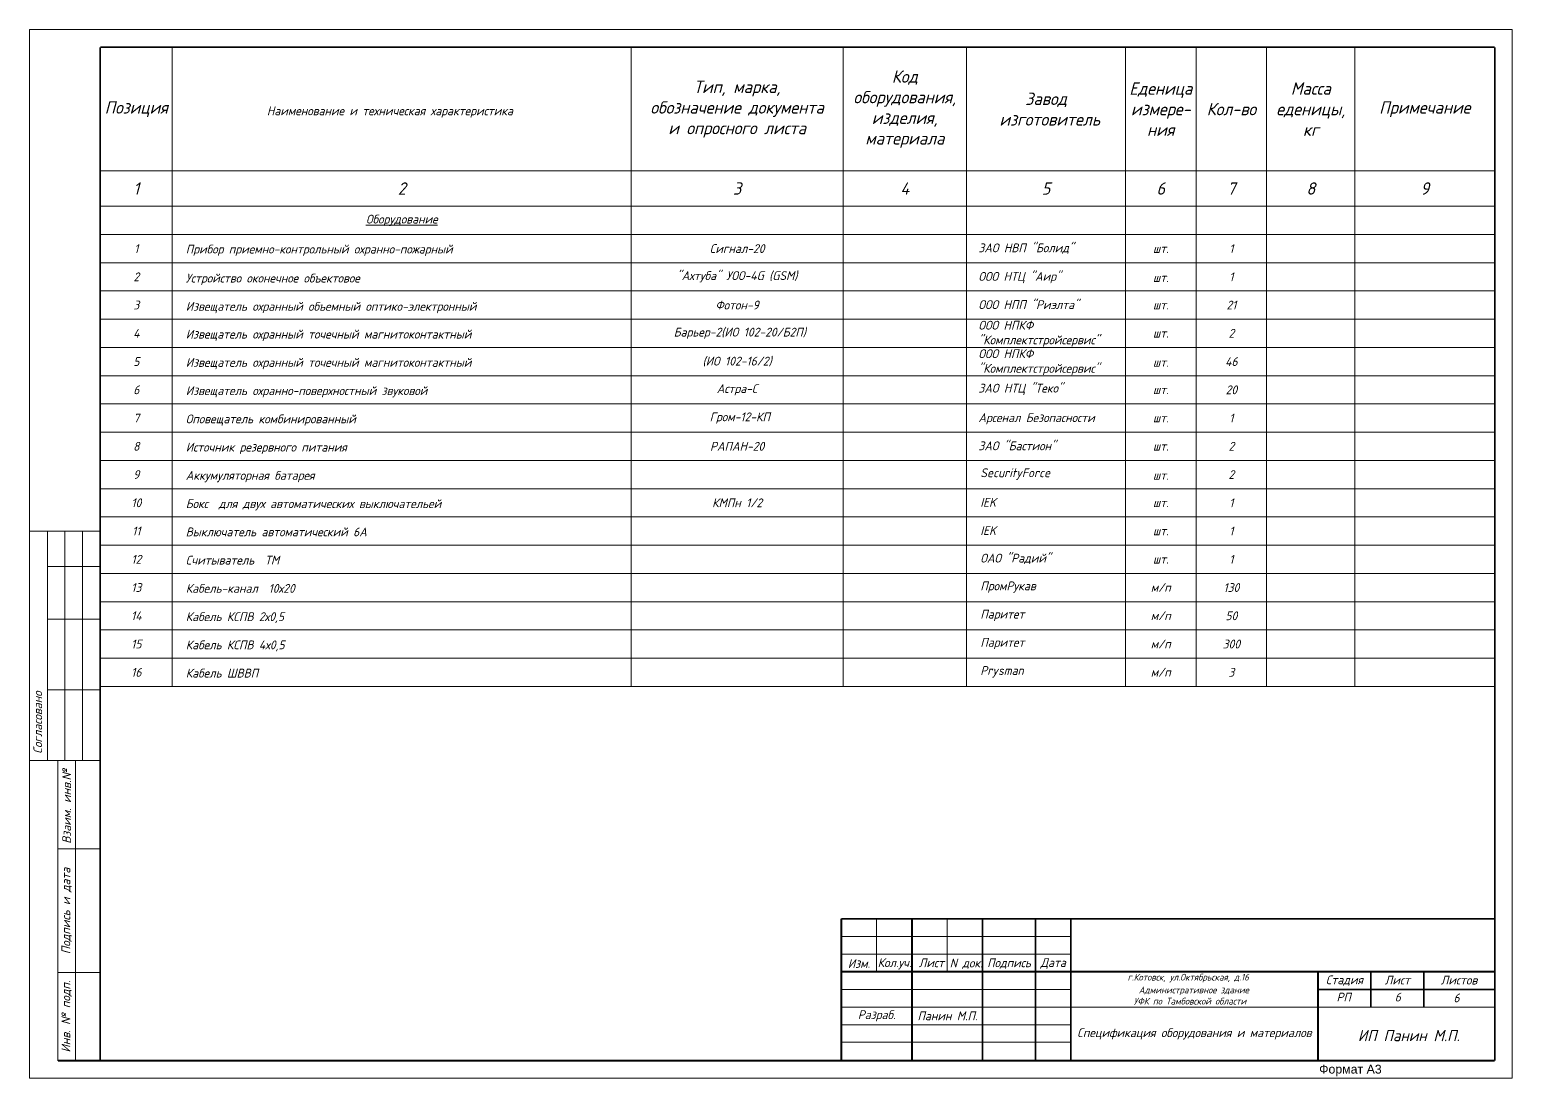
# Model space of a CAD drawing. Header units: inches. Extents: x -24 to 3888, y 393 to 1828.
# Drawn here: x 12.4 to 144.7, y 1052.8 to 1146.4 of the extents above; entities that cross this region are included whole.
import ezdxf

# ---------------------------------------------------------------- set-up
doc = ezdxf.new("R2010")
doc.units = ezdxf.units.IN
doc.header["$MEASUREMENT"] = 0
doc.linetypes.add('НЕВИДИМАЯ', pattern=[9.525, 6.35, -3.175])
doc.layers.add('DESC', color=7, linetype='Continuous')
doc.styles.get("Standard").update_dxf_attribs({"font": 'GOST_Common Italic_0.ttf'})

msp = doc.modelspace()

# ---------------------------------------------------------------- linework, layer by layer
at = {"layer": 'DESC', "color": 7, "lineweight": 15}
for p, q in [((12.41, 1052.82), (12.41, 1146.37)), ((12.41, 1146.37), (144.71, 1146.37)), ((144.71, 1146.37), (144.71, 1052.82)), ((25.14, 1144.8), (25.14, 1087.78)), ((66.09, 1144.8), (66.09, 1087.78)), ((84.99, 1144.8), (84.99, 1087.78)), ((96.02, 1144.8), (96.02, 1087.78)), ((110.19, 1144.8), (110.19, 1087.78)), ((116.49, 1144.8), (116.49, 1087.78)), ((122.79, 1144.8), (122.79, 1087.78)), ((130.67, 1144.8), (130.67, 1087.78)), ((18.71, 1133.77), (143.14, 1133.77)), ((18.71, 1130.62), (143.14, 1130.62)), ((18.71, 1128.1), (143.14, 1128.1)), ((18.71, 1125.58), (143.14, 1125.58)), ((18.71, 1123.06), (143.14, 1123.06)), ((18.71, 1120.54), (143.14, 1120.54)), ((18.71, 1118.02), (143.14, 1118.02)), ((18.71, 1115.5), (143.14, 1115.5)), ((18.71, 1112.98), (143.14, 1112.98)), ((18.71, 1110.46), (143.14, 1110.46)), ((18.71, 1107.94), (143.14, 1107.94)), ((18.71, 1105.42), (143.14, 1105.42)), ((18.71, 1102.9), (143.14, 1102.9)), ((18.71, 1100.38), (143.14, 1100.38)), ((18.71, 1097.86), (143.14, 1097.86)), ((18.71, 1095.34), (143.14, 1095.34)), ((18.71, 1092.82), (143.14, 1092.82)), ((18.71, 1090.3), (143.14, 1090.3)), ((18.71, 1087.78), (143.14, 1087.78)), ((87.99, 1067.05), (87.99, 1062.33)), ((94.29, 1067.05), (94.29, 1062.33)), ((84.84, 1065.48), (105.32, 1065.48)), ((84.84, 1063.9), (105.32, 1063.9)), ((84.84, 1060.75), (105.32, 1060.75)), ((84.84, 1059.18), (105.32, 1059.18)), ((105.32, 1059.18), (143.12, 1059.18)), ((84.84, 1057.6), (105.32, 1057.6)), ((84.84, 1056.03), (105.32, 1056.03)), ((144.71, 1052.82), (12.41, 1052.82))]:
    msp.add_line(p, q, dxfattribs=at)
at = {"layer": 'DESC', "lineweight": 15}
for p, q in [((18.71, 1101.64), (12.41, 1101.64)), ((13.99, 1101.64), (13.99, 1081.17)), ((15.56, 1101.64), (15.56, 1081.17)), ((17.14, 1101.64), (17.14, 1081.17)), ((18.71, 1098.49), (13.99, 1098.49)), ((18.71, 1093.77), (13.99, 1093.77)), ((18.71, 1087.47), (13.99, 1087.47)), ((18.71, 1081.17), (12.41, 1081.17)), ((14.93, 1081.17), (14.93, 1054.39)), ((14.93, 1081.17), (18.71, 1081.17)), ((16.51, 1081.17), (16.51, 1054.39)), ((14.93, 1073.29), (18.71, 1073.29)), ((14.93, 1062.27), (18.71, 1062.27))]:
    msp.add_line(p, q, dxfattribs=at)
at = {"layer": 'DESC', "color": 7, "lineweight": 15, "const_width": 0.158}
for points in [[(18.71, 1144.8), (18.71, 1054.39), (143.14, 1054.39)], [(143.14, 1144.8), (18.71, 1144.8)], [(143.14, 1054.39), (143.14, 1144.8)], [(84.84, 1067.05), (84.84, 1054.45)], [(84.84, 1067.05), (143.12, 1067.05)], [(91.14, 1067.05), (91.14, 1054.39)], [(97.44, 1067.05), (97.44, 1054.45)], [(102.17, 1067.05), (102.17, 1054.45)], [(105.32, 1067.05), (105.32, 1054.45)], [(84.84, 1062.33), (143.12, 1062.33)], [(127.37, 1054.39), (127.37, 1062.33)], [(132.09, 1059.18), (132.09, 1062.33)], [(136.82, 1059.18), (136.82, 1062.33)], [(127.37, 1060.75), (143.12, 1060.75)]]:
    msp.add_lwpolyline(points, dxfattribs=at)
at = {"layer": 'DESC', "lineweight": 15, "const_width": 0.158}
msp.add_lwpolyline([(14.93, 1054.39), (18.71, 1054.39)], dxfattribs=at)

# ---------------------------------------------------------------- texts
at = {"layer": 'DESC', "color": 7, "lineweight": 15}
for s, height, p in [('Прибор приемно-контрольный охранно-пожарный ', 0.7875, (26.34, 1126.4)), ('Устройство оконечное объектовое ', 0.7875, (26.34, 1123.81)), ('Извещатель охранный объемный оптико-электронный ', 0.7875, (26.34, 1121.29)), ('Извещатель охранный точечный магнитоконтактный', 0.7875, (26.34, 1118.81)), ('Извещатель охранный точечный магнитоконтактный ', 0.7875, (26.34, 1116.29)), ('Извещатель охранно-поверхностный звуковой ', 0.7875, (26.34, 1113.77)), ('Оповещатель комбинированный', 0.7875, (26.34, 1111.25)), ('Источник резервного питания ', 0.7875, (26.34, 1108.73)), ('Аккумуляторная батарея ', 0.7875, (26.34, 1106.21)), ('Бокс  для двух автоматических выключательей', 0.7875, (26.34, 1103.69)), ('Выключатель автоматический 6А', 0.7875, (26.34, 1101.17)), ('Считыватель  ТМ', 0.7875, (26.34, 1098.65)), ('Кабель-канал  10х20', 0.7875, (26.34, 1096.13)), ('Кабель КСПВ 2х0,5', 0.7875, (26.34, 1093.61)), ('Кабель КСПВ 4х0,5', 0.7875, (26.34, 1091.09)), ('Кабель ШВВП', 0.7875, (26.34, 1088.57)), ('Кол.уч.', 0.787, (88.08, 1062.74)), ('Лист', 0.787, (91.74, 1062.73)), ('N док.', 0.787, (94.51, 1062.71)), ('РП', 0.787, (129.02, 1059.67)), ('6', 0.787, (134.22, 1059.67)), ('6', 0.787, (139.46, 1059.6))]:
    msp.add_text(s, height=height, dxfattribs=at).set_placement(p)
at = {"layer": 'DESC', "lineweight": 15}
for s, insert, char_height, width, attachment_point in [('Тип, марка, \\Pобозначение документа \\Pи опросного листа', (75.54, 1139.28), 1.1025, 18.9, 5), ('Код оборудования, изделия, материала', (90.5, 1139.28), 1.1025, 11.025, 5), ('Завод\\P изготовитель', (103.1, 1139.28), 1.1025, 14.175, 5), ('Еденица измере-\\Pния', (113.34, 1139.28), 1.1025, 6.3, 5), ('Масса еденицы, \\Pкг', (126.73, 1139.28), 1.1025, 7.875, 5), ('Позиция', (21.93, 1139.28), 1.103, 6.4299, 5), ('           Наименование и техническая характеристика', (28.32, 1139.02), 0.7875, 40.95, 4), ('Кол-во', (119.64, 1139.28), 1.103, 6.3, 5), ('Примечание', (136.9, 1139.28), 1.103, 12.4701, 5), ('1', (21.93, 1132.2), 1.1, 6.4299, 5), ('2', (45.62, 1132.2), 1.1, 40.95, 5), ('3', (75.54, 1132.2), 1.1, 18.9, 5), ('4', (90.5, 1132.2), 1.1, 11.025, 5), ('5', (103.1, 1132.2), 1.1, 14.175, 5), ('6', (113.34, 1132.2), 1.1, 6.3, 5), ('7', (119.64, 1132.2), 1.1, 6.3, 5), ('8', (126.73, 1132.2), 1.1, 7.875, 5), ('9', (136.9, 1132.2), 1.1, 12.4701, 5), ('{\\LОборудование}', (45.62, 1129.36), 0.7875, 40.95, 5), ('1', (21.93, 1126.84), 0.787, 6.4299, 5), ('Сигнал-20', (75.54, 1126.84), 0.787, 18.9, 5), ('ЗАО НВП "Болид"', (97.07, 1126.84), 0.7875, 14.175, 4), ('1', (119.64, 1126.84), 0.787, 6.3, 5), ('шт.', (113.34, 1126.84), 0.787, 6.3, 5), ('2', (21.93, 1124.32), 0.787, 6.4299, 5), ('"Ахтуба" УОО-4G (GSM)', (75.54, 1124.32), 0.7875, 18.9, 5), ('ООО НТЦ "Аир"', (97.07, 1124.25), 0.7875, 14.175, 4), ('1', (119.64, 1124.32), 0.787, 6.3, 5), ('шт.', (113.34, 1124.25), 0.787, 6.3, 5), ('3', (21.93, 1121.8), 0.787, 6.4299, 5), ('Фотон-9', (75.54, 1121.8), 0.787, 18.9, 5), ('ООО НПП "Риэлта"', (97.07, 1121.84), 0.7875, 14.175, 4), ('шт.', (113.34, 1121.8), 0.787, 6.3, 5), ('21', (119.64, 1121.8), 0.787, 6.3, 5), ('4', (21.93, 1119.28), 0.787, 6.4299, 5), (' Барьер-2(ИО 102-20/Б2П)', (75.54, 1119.28), 0.7875, 18.9, 5), ('ООО НПКФ "Комплектстройсервис"', (97.07, 1119.24), 0.7875, 14.175, 4), ('шт.', (113.34, 1119.29), 0.787, 6.3, 5), ('2', (119.64, 1119.28), 0.787, 6.3, 5), ('5', (21.93, 1116.76), 0.787, 6.4299, 5), ('(ИО 102-16/2)', (75.54, 1116.76), 0.7875, 18.9, 5), ('ООО НПКФ "Комплектстройсервис"', (97.07, 1116.7), 0.7875, 14.175, 4), ('шт.', (113.34, 1116.69), 0.787, 6.3, 5), ('46', (119.64, 1116.76), 0.787, 6.3, 5), ('6', (21.93, 1114.24), 0.787, 6.4299, 5), ('Астра-С', (75.54, 1114.24), 0.787, 18.9, 5), ('ЗАО НТЦ "Теко"', (97.07, 1114.28), 0.7875, 14.175, 4), ('шт.', (113.34, 1114.25), 0.787, 6.3, 5), ('20', (119.64, 1114.24), 0.787, 6.3, 5), ('7', (21.93, 1111.72), 0.787, 6.4299, 5), (' Гром-12-КП', (75.54, 1111.72), 0.7875, 18.9, 5), ('Арсенал Безопасности', (97.07, 1111.65), 0.7875, 14.175, 4), ('шт.', (113.34, 1111.73), 0.787, 6.3, 5), ('1', (119.64, 1111.72), 0.787, 6.3, 5), ('8', (21.93, 1109.2), 0.787, 6.4299, 5), ('РАПАН-20', (75.54, 1109.2), 0.787, 18.9, 5), ('ЗАО "Бастион"', (97.07, 1109.24), 0.7875, 14.175, 4), ('шт.', (113.34, 1109.21), 0.787, 6.3, 5), ('2', (119.64, 1109.2), 0.787, 6.3, 5), ('9', (21.93, 1106.68), 0.787, 6.4299, 5), ('SecurityForce', (97.24, 1106.72), 0.7875, 14.175, 4), ('шт.', (113.34, 1106.61), 0.787, 6.3, 5), ('2', (119.64, 1106.68), 0.787, 6.3, 5), ('10', (21.93, 1104.16), 0.787, 6.4299, 5), ('КМПн 1/2', (75.54, 1104.16), 0.787, 18.9, 5), ('IEK', (97.24, 1104.2), 0.787, 14.175, 4), ('шт.', (113.34, 1104.17), 0.787, 6.3, 5), ('1', (119.64, 1104.16), 0.787, 6.3, 5), ('IEK', (97.24, 1101.68), 0.787, 14.175, 4), ('11', (21.93, 1101.64), 0.787, 6.4299, 5), ('шт.', (113.34, 1101.65), 0.787, 6.3, 5), ('1', (119.64, 1101.64), 0.787, 6.3, 5), ('12', (21.93, 1099.12), 0.787, 6.4299, 5), ('ОАО "Радий"', (97.24, 1099.16), 0.7875, 14.175, 4), ('1', (119.64, 1099.12), 0.787, 6.3, 5), ('шт.', (113.34, 1099.13), 0.787, 6.3, 5), ('13', (21.93, 1096.6), 0.787, 6.4299, 5), ('ПромРукав', (97.24, 1096.64), 0.787, 14.175, 4), ('м/п', (113.34, 1096.61), 0.787, 6.3, 5), ('130', (119.64, 1096.6), 0.787, 6.3, 5), ('14', (21.93, 1094.08), 0.787, 6.4299, 5), ('Паритет', (97.24, 1094.12), 0.787, 14.175, 4), ('м/п', (113.34, 1094.09), 0.787, 6.3, 5), ('50', (119.64, 1094.08), 0.787, 6.3, 5), ('15', (21.93, 1091.56), 0.787, 6.4299, 5), ('Паритет', (97.24, 1091.6), 0.787, 14.175, 4), ('м/п', (113.34, 1091.57), 0.787, 6.3, 5), ('300', (119.64, 1091.56), 0.787, 6.3, 5), ('16', (21.93, 1089.04), 0.787, 6.4299, 5), ('Prysman', (97.24, 1089.08), 0.787, 14.175, 4), ('м/п', (113.34, 1089.05), 0.787, 6.3, 5), ('3', (119.64, 1089.04), 0.787, 6.3, 5), ('Изм.', (86.41, 1063.06), 0.787, 3.15, 5), ('Подпись', (99.8, 1063.06), 0.787, 4.725, 5), ('Дата', (103.74, 1063.06), 0.787, 3.15, 5), ('Разраб.', (87.99, 1058.39), 0.787, 6.3, 5), ('Панин М.П.', (94.31, 1058.39), 0.787, 6.3, 5), ('Спецификация оборудования и материалов', (116.34, 1056.78), 0.7875, 22.05, 5)]:
    msp.add_mtext(s, dxfattribs=dict(at, insert=insert, char_height=char_height, width=width, attachment_point=attachment_point))
at = {"layer": 'DESC', "lineweight": 15, "char_height": 0.7875, "attachment_point": 1, "rotation": 90}
for s, insert, width in [('Cогласовано', (12.74, 1081.75), 9.4622), ('Взаим. инв.№', (15.32, 1073.74), 14.4387), ('Подпись и дата', (15.25, 1063.89), 11.3549), ('Инв. № подп.', (15.25, 1055.12), 13.2391)]:
    msp.add_mtext(s, dxfattribs=dict(at, insert=insert, width=width))
at = {"layer": 'DESC', "color": 0, "lineweight": 15, "char_height": 0.6, "attachment_point": 1}
for s, insert in [('\\pi23.61185;г.Котовск, ул.Октябрьская, д.16', (86.77, 1062.14)), ('\\pi24.36617; Административное здание \\P\\pi24.27003;УФК по Тамбовской области', (86.65, 1061))]:
    msp.add_mtext_dynamic_manual_height_columns(s, width=59.1919, gutter_width=1, heights=[0], dxfattribs=dict(at, insert=insert))
at = {"layer": 'DESC', "color": 0, "lineweight": 15, "char_height": 0.787, "attachment_point": 5}
for s, insert, width in [('Стадия', (129.73, 1061.54), 4.725), ('Лист', (134.45, 1061.58), 5.67), ('Листов', (139.95, 1061.58), 5.3325)]:
    msp.add_mtext(s, dxfattribs=dict(at, insert=insert, width=width))
at = {"layer": 'DESC', "lineweight": 15, "insert": (126.12, 1057.13), "char_height": 1, "attachment_point": 1}
msp.add_mtext_dynamic_manual_height_columns('\\pi4.80835;ИП Панин М.П.', width=17.9743, gutter_width=1, heights=[1.74], dxfattribs=at)
at = {"layer": 'DESC', "linetype": 'НЕВИДИМАЯ', "lineweight": 15, "insert": (127.47, 1054.03), "char_height": 0.7875, "width": 9.1777, "attachment_point": 1}
msp.add_mtext('{\\fArial|b0|i0|c204|p34;Формат А3}', dxfattribs=at)

doc.saveas('drawing.dxf')
